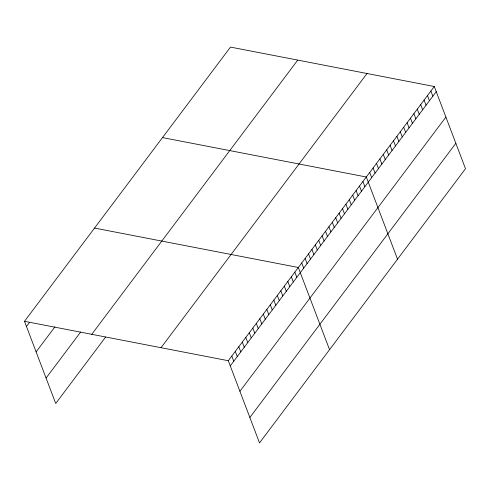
<?xml version="1.0" encoding="UTF-8"?>
<svg xmlns="http://www.w3.org/2000/svg" width="490" height="490" viewBox="0 0 490 490"><rect width="100%" height="100%" fill="white"/><g stroke="black" fill="none" stroke-linecap="round" stroke-linejoin="round"><path stroke-width="0.73" d="M105.62 337.059L55.719 403.484L24.5 321.299L230.484 47.095L434.281 86.516L465.5 168.701L259.516 442.905L228.297 360.714L434.281 86.516M26.466 326.469L29.529 322.389M36.119 351.887L54.941 326.83M46.066 378.072L80.648 332.042M91.753 334.309L297.736 60.105M161.045 347.704L367.028 73.506M230.263 365.883L436.247 91.685M239.916 391.302L445.9 117.098M249.863 417.486L455.847 143.288M162.508 137.586L366.306 177L397.525 259.186M94.533 228.071L298.33 267.485L329.55 349.676M24.5 321.299L228.297 360.714M430.882 91.036L432.848 96.212M427.482 95.562L429.448 100.732M424.083 100.089L426.049 105.258M420.683 104.609L422.649 109.785M417.284 109.135L419.25 114.305M413.885 113.662L415.851 118.831M410.491 118.182L412.451 123.358M407.092 122.708L409.052 127.878M403.693 127.235L405.659 132.404M400.293 131.755L402.259 136.931M396.894 136.281L398.86 141.451M393.495 140.808L395.461 145.977M390.095 145.328L392.061 150.504M386.696 149.854L388.662 155.024M383.296 154.381L385.263 159.55M379.903 158.901L381.863 164.077M376.504 163.427L378.464 168.597M373.104 167.954L375.064 173.123M369.705 172.474L371.671 177.65M362.906 181.527L364.872 186.696M359.507 186.047L361.473 191.222M356.108 190.573L358.074 195.743M352.708 195.1L354.674 200.269M349.315 199.62L351.275 204.796M345.916 204.146L347.876 209.316M342.516 208.673L344.476 213.842M339.117 213.193L341.083 218.369M335.717 217.719L337.684 222.889M332.318 222.246L334.284 227.415M328.919 226.766L330.885 231.942M325.519 231.292L327.485 236.462M322.12 235.819L324.086 240.988M318.721 240.339L320.687 245.514M315.327 244.865L317.287 250.035M311.928 249.392L313.888 254.561M308.529 253.912L310.495 259.088M305.129 258.438L307.095 263.608M301.73 262.965L303.696 268.134M294.827 272.146L296.793 277.322M291.329 276.807L293.29 281.983M287.826 281.468L289.792 286.644M284.322 286.129L286.289 291.305M280.825 290.791L282.785 295.966M277.322 295.452L279.288 300.627M273.818 300.119L275.784 305.288M270.315 304.78L272.281 309.95M266.817 309.441L268.777 314.611M263.314 314.102L265.28 319.272M259.81 318.763L261.776 323.933M256.313 323.425L258.273 328.594M252.809 328.086L254.775 333.255M249.306 332.747L251.272 337.916M245.809 337.408L247.769 342.577M242.305 342.069L244.271 347.238M238.802 346.73L240.768 351.9M235.298 351.391L237.264 356.561M231.801 356.052L233.761 361.222"/></g></svg>
